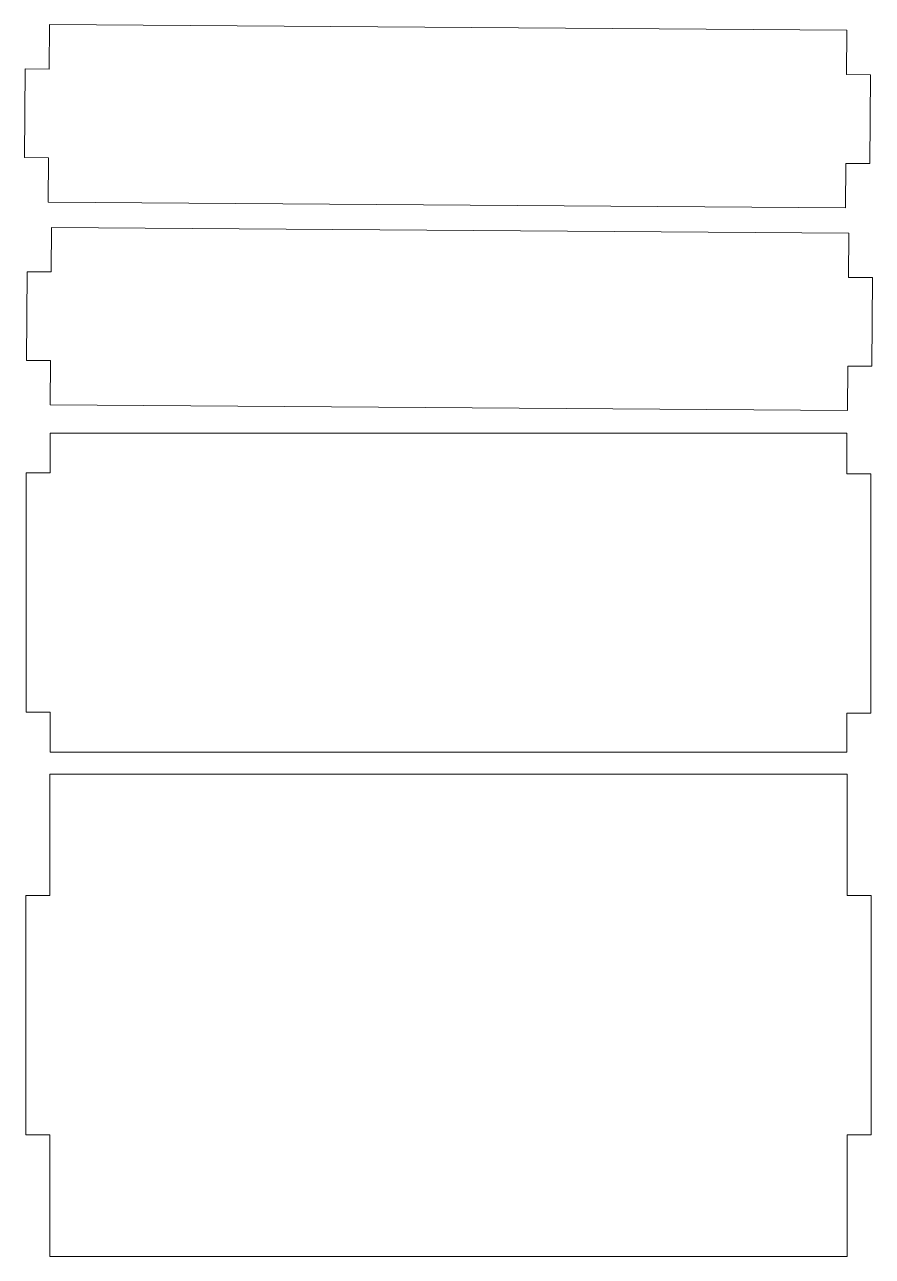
# Model space of a CAD drawing. Header units: millimetres. Extents: x 38 to 144, y -236 to -81.
import ezdxf

# ---------------------------------------------------------------- set-up
doc = ezdxf.new("R2010")
doc.units = ezdxf.units.MM
doc.header["$MEASUREMENT"] = 0
doc.layers.add('Layer 1', color=7, linetype='Continuous')

msp = doc.modelspace()

# ---------------------------------------------------------------- linework, layer by layer
at = {"layer": 'Layer 1', "color": 250, "lineweight": 18, "true_color": 0x323130}
for points in [[(40.84, -81.47), (40.81, -87.04), (37.81, -87.02), (37.73, -98.15), (40.73, -98.17), (40.69, -103.74), (140.69, -104.44), (140.73, -98.87), (143.73, -98.89), (143.8, -87.76), (140.8, -87.74), (140.84, -82.17), (40.84, -81.47)], [(41.09, -106.91), (41.05, -112.48), (38.05, -112.46), (37.97, -123.59), (40.97, -123.61), (40.94, -129.18), (140.93, -129.88), (140.97, -124.31), (143.97, -124.33), (144.05, -113.2), (141.05, -113.18), (141.09, -107.61), (41.09, -106.91)], [(40.94, -132.71), (40.94, -137.71), (37.94, -137.71), (37.94, -167.71), (40.94, -167.71), (40.94, -172.71), (100.94, -172.71), (140.84, -172.71), (140.84, -167.83), (143.84, -167.83), (143.84, -137.83), (140.84, -137.83), (140.84, -132.71), (40.94, -132.71)], [(40.89, -175.47), (40.89, -190.72), (37.89, -190.72), (37.89, -220.72), (40.89, -220.72), (40.89, -235.97), (140.89, -235.97), (140.89, -220.72), (143.89, -220.72), (143.89, -190.72), (140.89, -190.72), (140.89, -175.47), (40.89, -175.47)]]:
    msp.add_lwpolyline(points, dxfattribs=at)

doc.saveas('drawing.dxf')
